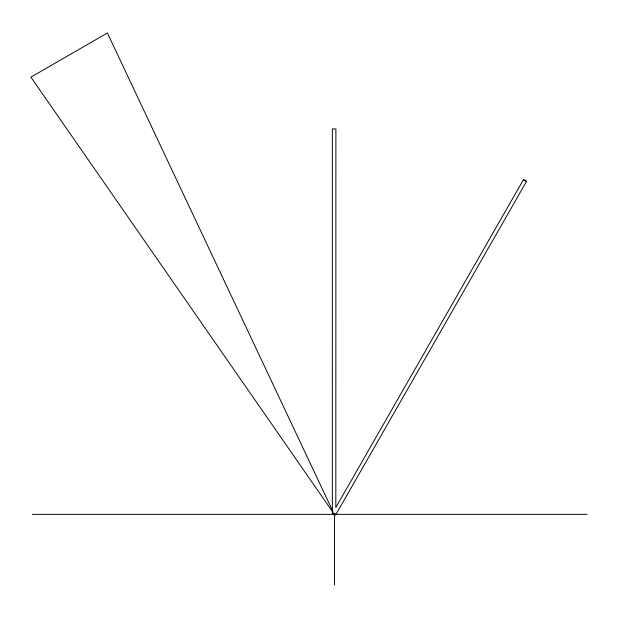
<?xml version="1.0" encoding="UTF-8"?>
<svg xmlns="http://www.w3.org/2000/svg" width="618" height="618" viewBox="0 0 618 618"><rect width="100%" height="100%" fill="white"/><g stroke="black" fill="none" stroke-linecap="round" stroke-linejoin="round"><path stroke-width="0.93" d="M332.808 513.203L335.659 514.894L526.559 181.391L523.492 179.637L335.829 507.478L335.891 128.923L332.353 128.923L332.353 514.014L335.651 514.014M333.697 513.906L334.122 513.156L334.122 514.014M526.559 181.391L523.492 179.637M32.414 514.354L587.1 514.354M334.153 513.906L335.659 514.894M333.025 512.43L30.9 77.15L107.393 32.986L332.886 511.395M334.493 514.354L334.493 585.014"/></g></svg>
